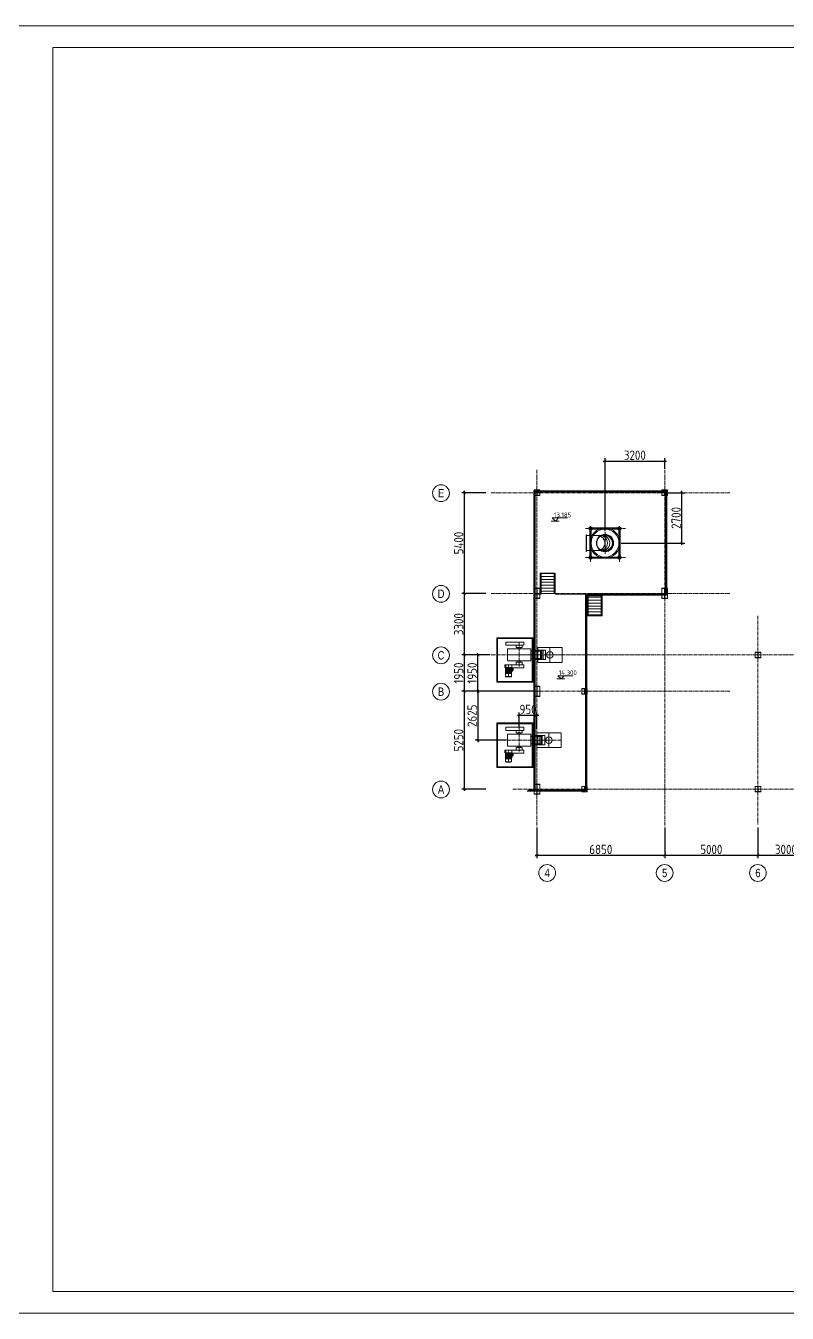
# Model space of a CAD drawing. Header units: millimetres. Extents: x 163705 to 1616509, y 81827 to 302547.
# Drawn here: x 1129038 to 1169871, y 114945 to 184010 of the extents above; entities that cross this region are included whole.
import ezdxf
from ezdxf.enums import TextEntityAlignment as Align

# ---------------------------------------------------------------- set-up
doc = ezdxf.new("R2010")
doc.units = ezdxf.units.MM
doc.header["$LTSCALE"] = 10
doc.linetypes.add('CENTER2', pattern=[28.575, 19.05, -3.175, 3.175, -3.175])
for name, color, linetype, lineweight in [('1-中心线', 1, 'CENTER2', 0), ('1-剖面线', 8, 'Continuous', 0), ('1-图框层', 7, 'Continuous', 0), ('1-护栏', 4, 'Continuous', 18), ('1-文本', 4, 'Continuous', 0), ('1-标注', 3, 'Continuous', 0), ('1-设备轮廓', 2, 'Continuous', 18), ('1-钢构', 6, 'Continuous', 0)]:
    doc.layers.add(name, color=color, linetype=linetype, lineweight=lineweight)
doc.styles.add('ARIAL', font='arial.ttf', dxfattribs={"width": 0.7})
doc.styles.add('HZ', font='gbenor.shx', dxfattribs={"bigfont": 'gbcbig.shx'})
doc.styles.get("Standard").update_dxf_attribs({"font": 'arial.ttf'})
doc.dimstyles.new('100$0', dxfattribs={"dimscale": 100, "dimtxt": 5, "dimasz": 1.5, "dimexe": 1.5, "dimexo": 0.5, "dimtad": 1, "dimdec": 0, "dimdsep": 46, "dimtxsty": 'HZ', "dimblk": 'ARCHTICK', "dimcen": 2.5, "dimdle": 1, "dimclrd": 256, "dimclre": 256, "dimadec": 0, "dimazin": 0, "dimtfac": 1, "dimtdec": 0, "dimtmove": 0, "dimatfit": 3, "dimfxl": 0, "dimarcsym": 0})

# ---------------------------------------------------------------- blocks, each defined once
blk = doc.blocks.new('G$C2B9B74B2')
for p, q in [((0, 153), (306, 153)), ((3, 288), (3, 303)), ((3, 303), (153, 303)), ((135, 288), (3, 288)), ((3, 288), (3, 18)), ((3, 3), (3, 18)), ((3, 18), (135, 18)), ((153, 3), (3, 3)), ((148, 31), (148, 275)), ((153, 0), (153, 306)), ((303, 303), (153, 303)), ((153, 3), (303, 3)), ((158, 31), (158, 275)), ((171, 288), (303, 288)), ((303, 18), (171, 18)), ((303, 288), (303, 303)), ((303, 288), (303, 18)), ((303, 3), (303, 18))]:
    blk.add_line(p, q)
for centre, start, end in [((135, 275), 0, 90), ((135, 31), 270, 0), ((171, 275), 90, 180), ((171, 31), 180, 270)]:
    blk.add_arc(centre, 13, start, end)
blk.add_text('HC_SUPERPART', height=0.001).set_placement((153, 3))
blk = doc.blocks.new('G$CEDFA10A2')
for p, q in [((0, 535), (0, 553)), ((0, 553), (150, 553)), ((131.5, 535), (0, 535)), ((0, 535), (0, 21)), ((0, 21), (131.5, 21)), ((0, 3), (0, 21)), ((150, 3), (0, 3)), ((144.5, 34), (144.5, 522)), ((300, 553), (150, 553)), ((150, 3), (300, 3)), ((155.5, 34), (155.5, 522)), ((168.5, 535), (300, 535)), ((300, 21), (168.5, 21)), ((300, 535), (300, 553)), ((300, 535), (300, 21)), ((300, 3), (300, 21))]:
    blk.add_line(p, q)
for centre, start, end in [((131.5, 522), 0, 90), ((131.5, 34), 270, 0), ((168.5, 522), 90, 180), ((168.5, 34), 180, 270)]:
    blk.add_arc(centre, 13, start, end)
at = {"layer": '1-中心线'}
for p, q in [((-3, 278), (303, 278)), ((150, 0), (150, 556))]:
    blk.add_line(p, q, dxfattribs=at)
blk.add_text('HC_SUPERPART', height=0.001).set_placement((150, 3))
blk = doc.blocks.new('_ArchTick')
at = {"const_width": 0.15}
blk.add_lwpolyline([(-0.5, -0.5), (0.5, 0.5)], dxfattribs=at)
blk = doc.blocks.new('*D247')
at = {"layer": '1-标注', "lineweight": -2, "transparency": 16777216}
for p, q in [((1156449, 141009), (1156449, 139363)), ((1163299, 141009), (1163299, 139363)), ((1156349, 139513), (1163399, 139513))]:
    blk.add_line(p, q, dxfattribs=at)
at = {"layer": 'Defpoints', "transparency": 16777216}
for p in [(1156449, 141059), (1163299, 141059), (1163299, 139513)]:
    blk.add_point(p, dxfattribs=at)
at = {"layer": '1-标注', "lineweight": -2, "transparency": 16777216, "xscale": 150, "yscale": 150, "zscale": 150, "rotation": 180}
blk.add_blockref('_ArchTick', (1156449, 139513), dxfattribs=at)
at = {"layer": '1-标注', "lineweight": -2, "transparency": 16777216, "xscale": 150, "yscale": 150, "zscale": 150}
blk.add_blockref('_ArchTick', (1163299, 139513), dxfattribs=at)
at = {"layer": '1-标注', "transparency": 16777216, "insert": (1159874, 139825), "char_height": 500, "attachment_point": 5, "style": 'HZ'}
blk.add_mtext('6850', dxfattribs=at)
blk = doc.blocks.new('*D248')
at = {"layer": '1-标注', "lineweight": -2, "transparency": 16777216}
for p, q in [((1163299, 141009), (1163299, 139363)), ((1168299, 141009), (1168299, 139363)), ((1163199, 139513), (1168399, 139513))]:
    blk.add_line(p, q, dxfattribs=at)
at = {"layer": 'Defpoints', "transparency": 16777216}
for p in [(1163299, 141059), (1168299, 141059), (1168299, 139513)]:
    blk.add_point(p, dxfattribs=at)
at = {"layer": '1-标注', "lineweight": -2, "transparency": 16777216, "xscale": 150, "yscale": 150, "zscale": 150, "rotation": 180}
blk.add_blockref('_ArchTick', (1163299, 139513), dxfattribs=at)
at = {"layer": '1-标注', "lineweight": -2, "transparency": 16777216, "xscale": 150, "yscale": 150, "zscale": 150}
blk.add_blockref('_ArchTick', (1168299, 139513), dxfattribs=at)
at = {"layer": '1-标注', "transparency": 16777216, "insert": (1165799, 139825), "char_height": 500, "attachment_point": 5, "style": 'HZ'}
blk.add_mtext('5000', dxfattribs=at)
blk = doc.blocks.new('*D249')
at = {"layer": '1-标注', "lineweight": -2, "transparency": 16777216}
for p, q in [((1168299, 141009), (1168299, 139363)), ((1171299, 141009), (1171299, 139363)), ((1168199, 139513), (1171399, 139513))]:
    blk.add_line(p, q, dxfattribs=at)
at = {"layer": 'Defpoints', "transparency": 16777216}
for p in [(1168299, 141059), (1171299, 141059), (1171299, 139513)]:
    blk.add_point(p, dxfattribs=at)
at = {"layer": '1-标注', "lineweight": -2, "transparency": 16777216, "xscale": 150, "yscale": 150, "zscale": 150, "rotation": 180}
blk.add_blockref('_ArchTick', (1168299, 139513), dxfattribs=at)
at = {"layer": '1-标注', "lineweight": -2, "transparency": 16777216, "xscale": 150, "yscale": 150, "zscale": 150}
blk.add_blockref('_ArchTick', (1171299, 139513), dxfattribs=at)
at = {"layer": '1-标注', "transparency": 16777216, "insert": (1169799, 139825), "char_height": 500, "attachment_point": 5, "style": 'HZ'}
blk.add_mtext('3000', dxfattribs=at)
blk = doc.blocks.new('*D258')
at = {"layer": '1-标注', "lineweight": -2, "transparency": 16777216}
for p, q in [((1153705, 148310), (1152415, 148310)), ((1152565, 142960), (1152565, 148410)), ((1153705, 143060), (1152415, 143060))]:
    blk.add_line(p, q, dxfattribs=at)
at = {"layer": 'Defpoints', "transparency": 16777216}
for p in [(1152565, 148310), (1153755, 148310), (1153755, 143060)]:
    blk.add_point(p, dxfattribs=at)
at = {"layer": '1-标注', "lineweight": -2, "transparency": 16777216, "xscale": 150, "yscale": 150, "zscale": 150}
for p, rotation in [((1152565, 148310), 90), ((1152565, 143060), 270)]:
    blk.add_blockref('_ArchTick', p, dxfattribs=dict(at, rotation=rotation))
at = {"layer": '1-标注', "transparency": 16777216, "insert": (1152253, 145685), "char_height": 500, "attachment_point": 5, "rotation": 90, "style": 'HZ'}
blk.add_mtext('5250', dxfattribs=at)
blk = doc.blocks.new('*D259')
at = {"layer": '1-标注', "lineweight": -2, "transparency": 16777216}
for p, q in [((1153705, 150260), (1152415, 150260)), ((1152565, 148210), (1152565, 150360)), ((1153705, 148310), (1152415, 148310))]:
    blk.add_line(p, q, dxfattribs=at)
at = {"layer": 'Defpoints', "transparency": 16777216}
for p in [(1152565, 150260), (1153755, 150260), (1153755, 148310)]:
    blk.add_point(p, dxfattribs=at)
at = {"layer": '1-标注', "lineweight": -2, "transparency": 16777216, "xscale": 150, "yscale": 150, "zscale": 150}
for p, rotation in [((1152565, 150260), 90), ((1152565, 148310), 270)]:
    blk.add_blockref('_ArchTick', p, dxfattribs=dict(at, rotation=rotation))
at = {"layer": '1-标注', "transparency": 16777216, "insert": (1152253, 149285), "char_height": 500, "attachment_point": 5, "rotation": 90, "style": 'HZ'}
blk.add_mtext('1950', dxfattribs=at)
blk = doc.blocks.new('*D260')
at = {"layer": '1-标注', "lineweight": -2, "transparency": 16777216}
for p, q in [((1153705, 158960), (1152415, 158960)), ((1152565, 153460), (1152565, 159060)), ((1153705, 153560), (1152415, 153560))]:
    blk.add_line(p, q, dxfattribs=at)
at = {"layer": 'Defpoints', "transparency": 16777216}
for p in [(1152565, 158960), (1153755, 158960), (1153755, 153560)]:
    blk.add_point(p, dxfattribs=at)
at = {"layer": '1-标注', "lineweight": -2, "transparency": 16777216, "xscale": 150, "yscale": 150, "zscale": 150}
for p, rotation in [((1152565, 158960), 90), ((1152565, 153560), 270)]:
    blk.add_blockref('_ArchTick', p, dxfattribs=dict(at, rotation=rotation))
at = {"layer": '1-标注', "transparency": 16777216, "insert": (1152253, 156260), "char_height": 500, "attachment_point": 5, "rotation": 90, "style": 'HZ'}
blk.add_mtext('5400', dxfattribs=at)
blk = doc.blocks.new('*D261')
at = {"layer": '1-标注', "lineweight": -2, "transparency": 16777216}
for p, q in [((1153705, 153560), (1152415, 153560)), ((1152565, 150160), (1152565, 153660)), ((1153705, 150260), (1152415, 150260))]:
    blk.add_line(p, q, dxfattribs=at)
at = {"layer": 'Defpoints', "transparency": 16777216}
for p in [(1152565, 153560), (1153755, 153560), (1153755, 150260)]:
    blk.add_point(p, dxfattribs=at)
at = {"layer": '1-标注', "lineweight": -2, "transparency": 16777216, "xscale": 150, "yscale": 150, "zscale": 150}
for p, rotation in [((1152565, 153560), 90), ((1152565, 150260), 270)]:
    blk.add_blockref('_ArchTick', p, dxfattribs=dict(at, rotation=rotation))
at = {"layer": '1-标注', "transparency": 16777216, "insert": (1152253, 151910), "char_height": 500, "attachment_point": 5, "rotation": 90, "style": 'HZ'}
blk.add_mtext('3300', dxfattribs=at)
blk = doc.blocks.new('G$C5D0246EB')
for p, q in [((0, 800, -13), (0, 0, -13)), ((0, 800), (1302, 800)), ((638, 800, -13), (638, 0, -13)), ((1302, 800, -13), (1302, 0, -13)), ((0, 0), (1302, 0)), ((152, 650, -13), (422, 650, -13)), ((152, 650, -13), (152, 150, -13)), ((152, 150, -13), (422, 150, -13)), ((422, 650, -13), (422, 150, -13))]:
    blk.add_line(p, q)
at = {"layer": '1-中心线'}
for p, q in [((0, 400, -13), (1305, 400, -13)), ((287, 653, -13), (287, 147, -13)), ((643, 577, -13), (643, 223, -13))]:
    blk.add_line(p, q, dxfattribs=at)
at = {"layer": '1-剖面线'}
blk.add_circle((643, 400, -13), 174, dxfattribs=at)
blk = doc.blocks.new('G$CDFC6363D')
for p, q in [((180, 450, 1277), (180, 1438, 1277)), ((980, 1438, 1277), (980, 450, 1277))]:
    blk.add_line(p, q)
for centre in [(155, 450, 1277), (169, 560, 1277), (169, 340, 1277), (212, 237, 1277), (279, 149, 1277), (367, 82, 1277), (470, 39, 1277), (580, 25, 1277), (690, 39, 1277), (792, 82, 1277), (880, 149, 1277), (948, 237, 1277), (990, 560, 1277), (990, 340, 1277), (1005, 450, 1277)]:
    blk.add_circle(centre, 7)
for centre in [(580, 853, 1277), (580, 715, 1277), (580, 594, 1277), (580, 450, 1277)]:
    blk.add_arc(centre, 400, 178.7687, 0)
at = {"layer": '1-中心线', "ltscale": 10}
for p, q in [((155, 1430, 1277), (155, 1475, 1277)), ((1005, 1472, 1277), (1005, 1428, 1277)), ((0, 450, 1277), (1160, 450, 1277))]:
    blk.add_line(p, q, dxfattribs=at)
at = {"layer": '1-中心线'}
blk.add_arc((580, 450, 1277), 425, 160.21326, 19.71304, dxfattribs=at)
at = {"layer": '1-剖面线'}
for p, q in [((130, 1462, 1277), (1030, 1462, 1277)), ((130, 1438, 1277), (130, 1462, 1277)), ((130, 1450, 1277), (1030, 1450, 1277)), ((130, 1438, 1277), (1030, 1438, 1277)), ((1030, 1462, 1277), (1030, 1438, 1277))]:
    blk.add_line(p, q, dxfattribs=at)
blk.add_arc((580, 450, 1277), 450, 152.7083, 27.24036, dxfattribs=at)
blk = doc.blocks.new('G$C366320FA')
at = {"layer": '1-中心线'}
blk.add_line((301, 853), (1406, 853), dxfattribs=at)
at = {"layer": '1-设备轮廓'}
for p, q in [((1662, 1602), (45, 1602)), ((105, 1662), (105, 45)), ((1602, 45), (1602, 1662)), ((45, 105), (1662, 105))]:
    blk.add_line(p, q, dxfattribs=at)
for points in [[(45, 1557), (0, 1557), (0, 1707), (150, 1707), (150, 1662)], [(150, 1602), (150, 1557), (105, 1557)], [(1662, 1557), (1707, 1557), (1707, 1707), (1557, 1707), (1557, 1662)], [(1557, 1602), (1557, 1557), (1602, 1557)], [(45, 150), (0, 150), (0, 0), (150, 0), (150, 45)], [(150, 105), (150, 150), (105, 150)], [(1557, 105), (1557, 150), (1602, 150)], [(1662, 150), (1707, 150), (1707, 0), (1557, 0), (1557, 45)]]:
    blk.add_lwpolyline(points, dxfattribs=at)
blk.add_lwpolyline([(1662, 45), (1662, 1662), (45, 1662), (45, 45)], close=True, dxfattribs=at)
for radius in [808, 748, 464, 446]:
    blk.add_circle((853, 853), radius, dxfattribs=at)
blk.add_blockref('G$CDFC6363D', (273, 403, -1277), dxfattribs=at)
blk = doc.blocks.new('*D441')
at = {"layer": '1-标注', "lineweight": -2, "transparency": 16777216}
for p, q in [((1159999, 160661), (1163399, 160661)), ((1160099, 156894), (1160099, 160811)), ((1163299, 160237), (1163299, 160811))]:
    blk.add_line(p, q, dxfattribs=at)
at = {"layer": 'Defpoints', "transparency": 16777216}
for p in [(1163299, 160661), (1163299, 160187), (1160099, 156844)]:
    blk.add_point(p, dxfattribs=at)
at = {"layer": '1-标注', "lineweight": -2, "transparency": 16777216, "xscale": 150, "yscale": 150, "zscale": 150, "rotation": 180}
blk.add_blockref('_ArchTick', (1160099, 160661), dxfattribs=at)
at = {"layer": '1-标注', "lineweight": -2, "transparency": 16777216, "xscale": 150, "yscale": 150, "zscale": 150}
blk.add_blockref('_ArchTick', (1163299, 160661), dxfattribs=at)
at = {"layer": '1-标注', "transparency": 16777216, "insert": (1161699, 160973), "char_height": 500, "attachment_point": 5, "style": 'HZ'}
blk.add_mtext('3200', dxfattribs=at)
blk = doc.blocks.new('*D442')
at = {"layer": '1-标注', "lineweight": -2, "transparency": 16777216}
for p, q in [((1153949, 150260), (1153137, 150260)), ((1153287, 148210), (1153287, 150360)), ((1156246, 148310), (1153137, 148310))]:
    blk.add_line(p, q, dxfattribs=at)
at = {"layer": 'Defpoints', "transparency": 16777216}
for p in [(1153287, 150260), (1153999, 150260), (1156296, 148310)]:
    blk.add_point(p, dxfattribs=at)
at = {"layer": '1-标注', "lineweight": -2, "transparency": 16777216, "xscale": 150, "yscale": 150, "zscale": 150}
for p, rotation in [((1153287, 150260), 90), ((1153287, 148310), 270)]:
    blk.add_blockref('_ArchTick', p, dxfattribs=dict(at, rotation=rotation))
at = {"layer": '1-标注', "transparency": 16777216, "insert": (1152974, 149285), "char_height": 500, "attachment_point": 5, "rotation": 90, "style": 'HZ'}
blk.add_mtext('1950', dxfattribs=at)
blk = doc.blocks.new('*D443')
at = {"layer": '1-标注', "lineweight": -2, "transparency": 16777216}
for p, q in [((1156246, 148310), (1153137, 148310)), ((1153287, 148410), (1153287, 145584)), ((1154814, 145684), (1153137, 145684))]:
    blk.add_line(p, q, dxfattribs=at)
at = {"layer": 'Defpoints', "transparency": 16777216}
for p in [(1156296, 148310), (1153287, 145684), (1154864, 145684)]:
    blk.add_point(p, dxfattribs=at)
at = {"layer": '1-标注', "lineweight": -2, "transparency": 16777216, "xscale": 150, "yscale": 150, "zscale": 150}
for p, rotation in [((1153287, 148310), 90), ((1153287, 145684), 270)]:
    blk.add_blockref('_ArchTick', p, dxfattribs=dict(at, rotation=rotation))
at = {"layer": '1-标注', "transparency": 16777216, "insert": (1152974, 146997), "char_height": 500, "attachment_point": 5, "rotation": 90, "style": 'HZ'}
blk.add_mtext('2625', dxfattribs=at)
blk = doc.blocks.new('*D444')
at = {"layer": '1-标注', "lineweight": -2, "transparency": 16777216}
for p, q in [((1155499, 146427), (1155499, 147172)), ((1156449, 146274), (1156449, 147172)), ((1155399, 147022), (1156549, 147022))]:
    blk.add_line(p, q, dxfattribs=at)
at = {"layer": 'Defpoints', "transparency": 16777216}
for p in [(1156449, 147022), (1155499, 146377), (1156449, 146224)]:
    blk.add_point(p, dxfattribs=at)
at = {"layer": '1-标注', "lineweight": -2, "transparency": 16777216, "xscale": 150, "yscale": 150, "zscale": 150, "rotation": 180}
blk.add_blockref('_ArchTick', (1155499, 147022), dxfattribs=at)
at = {"layer": '1-标注', "lineweight": -2, "transparency": 16777216, "xscale": 150, "yscale": 150, "zscale": 150}
blk.add_blockref('_ArchTick', (1156449, 147022), dxfattribs=at)
at = {"layer": '1-标注', "transparency": 16777216, "insert": (1155974, 147335), "char_height": 500, "attachment_point": 5, "style": 'HZ'}
blk.add_mtext('950', dxfattribs=at)
blk = doc.blocks.new('*U584')
at = {"layer": '1-护栏'}
h = blk.add_hatch(dxfattribs=at)
h.set_pattern_fill('ANSI31', color=256, scale=50, angle=315)
h.set_pattern_definition([(0, (-900, -1753.35), (4e-14, 158.75), [])])
h.paths.add_polyline_path([(800, 0), (0, 0), (0, 1085), (800, 1085)])
for p, q in [((50, 1085), (50, 0)), ((750, 1085), (750, 0))]:
    blk.add_line(p, q, dxfattribs=at)
at = {"layer": '1-钢构'}
blk.add_lwpolyline([(800, 0), (0, 0), (0, 1085), (800, 1085)], close=True, dxfattribs=at)
blk = doc.blocks.new('SW_CENTERMARKSYMBOL_0_1')
at = {"lineweight": 0}
for p, q in [((-1, 0), (-2, 0)), ((0, 0), (-1, 0)), ((0, 1), (0, 2)), ((0, 0), (0, 1)), ((0, 0), (0, -1)), ((0, 0), (1, 0)), ((1, 0), (2, 0)), ((0, -1), (0, -2))]:
    blk.add_line(p, q, dxfattribs=at)
blk = doc.blocks.new('A$C80117843')
for p, q in [((36, 471), (36, 640)), ((36, 640), (362, 640)), ((36, 471), (362, 471)), ((36, 463), (47, 471)), ((36, 213), (36, 463)), ((36, 213), (52, 202)), ((37, 642), (81, 658)), ((360, 642), (37, 642)), ((37, 463), (48, 471)), ((37, 213), (37, 463)), ((37, 213), (54, 201)), ((40, 463), (51, 471)), ((40, 213), (40, 463)), ((40, 213), (57, 201)), ((42, 236), (42, 438)), ((42, 438), (57, 438)), ((42, 236), (57, 236)), ((45, 463), (56, 471)), ((45, 438), (45, 463)), ((45, 213), (45, 236)), ((45, 213), (62, 201)), ((52, 463), (63, 471)), ((52, 438), (52, 463)), ((52, 213), (52, 236)), ((52, 213), (69, 201)), ((52, 198), (52, 202)), ((52, 202), (52, 202)), ((52, 192), (52, 198)), ((52, 198), (76, 198)), ((52, 192), (76, 192)), ((54, 204), (54, 201)), ((57, 236), (57, 438)), ((57, 431), (83, 431)), ((113, 343), (57, 343)), ((113, 331), (57, 331)), ((57, 243), (83, 243)), ((57, 205), (57, 201)), ((59, 163), (59, 192)), ((339, 163), (59, 163)), ((62, 471), (62, 470)), ((62, 206), (62, 201)), ((332, 156), (66, 156)), ((69, 471), (69, 431)), ((69, 243), (69, 201)), ((76, 467), (76, 471)), ((92, 467), (76, 467)), ((92, 222), (76, 222)), ((76, 222), (76, 192)), ((92, 192), (76, 192)), ((76, 170), (76, 192)), ((92, 192), (76, 192)), ((92, 170), (76, 170)), ((79, 505), (79, 506)), ((80, 505), (79, 506)), ((79, 505), (79, 505)), ((80, 505), (79, 505)), ((82, 505), (80, 506)), ((82, 505), (80, 505)), ((80, 505), (82, 505)), ((80, 505), (80, 505)), ((82, 505), (80, 505)), ((81, 658), (317, 658)), ((82, 508), (81, 508)), ((83, 505), (81, 506)), ((83, 505), (81, 505)), ((82, 502), (81, 502)), ((316, 658), (82, 658)), ((82, 509), (83, 509)), ((82, 505), (82, 506)), ((83, 501), (82, 501)), ((83, 510), (84, 510)), ((83, 505), (83, 505)), ((83, 505), (83, 505)), ((84, 500), (83, 500)), ((83, 431), (83, 343)), ((83, 331), (83, 243)), ((86, 164), (86, 170)), ((86, 164), (86, 164)), ((86, 164), (88, 164)), ((86, 164), (86, 164)), ((86, 164), (88, 164)), ((88, 164), (93, 164)), ((90, 164), (90, 170)), ((90, 164), (93, 164)), ((92, 467), (92, 471)), ((114, 467), (92, 467)), ((114, 222), (92, 222)), ((92, 222), (92, 192)), ((119, 192), (92, 192)), ((92, 170), (92, 192)), ((119, 192), (92, 192)), ((132, 170), (92, 170)), ((93, 164), (97, 164)), ((96, 164), (96, 170)), ((96, 164), (97, 164)), ((98, 164), (97, 164)), ((97, 164), (97, 164)), ((98, 164), (98, 170)), ((113, 331), (113, 343)), ((114, 471), (114, 463)), ((119, 463), (114, 463)), ((114, 463), (114, 213)), ((119, 213), (114, 213)), ((114, 213), (114, 202)), ((119, 202), (114, 202)), ((119, 467), (119, 471)), ((119, 471), (119, 463)), ((119, 467), (119, 467)), ((119, 463), (119, 213)), ((119, 222), (119, 198)), ((119, 222), (119, 222)), ((119, 213), (119, 202)), ((119, 198), (278, 198)), ((119, 198), (119, 192)), ((119, 192), (278, 192)), ((129, 471), (129, 463)), ((134, 463), (129, 463)), ((129, 463), (129, 213)), ((134, 213), (129, 213)), ((129, 213), (129, 202)), ((134, 202), (129, 202)), ((132, 170), (132, 192)), ((134, 471), (134, 463)), ((134, 463), (134, 213)), ((134, 213), (134, 202)), ((135, 154), (135, 156)), ((263, 154), (135, 154)), ((136, 152), (261, 152)), ((145, 471), (145, 463)), ((150, 463), (145, 463)), ((145, 463), (145, 213)), ((150, 213), (145, 213)), ((145, 213), (145, 202)), ((150, 202), (145, 202)), ((150, 471), (150, 463)), ((150, 463), (150, 213)), ((150, 213), (150, 202)), ((162, 471), (162, 463)), ((166, 463), (162, 463)), ((162, 463), (162, 213)), ((166, 213), (162, 213)), ((162, 213), (162, 202)), ((166, 202), (162, 202)), ((166, 471), (166, 463)), ((166, 463), (166, 213)), ((166, 213), (166, 202)), ((176, 149), (176, 152)), ((176, 149), (221, 149)), ((176, 146), (221, 146)), ((177, 146), (177, 149)), ((179, 471), (179, 463)), ((184, 463), (179, 463)), ((179, 463), (179, 213)), ((184, 213), (179, 213)), ((179, 213), (179, 202)), ((184, 202), (179, 202)), ((184, 471), (184, 463)), ((184, 463), (184, 213)), ((184, 213), (184, 202)), ((196, 471), (196, 463)), ((201, 463), (196, 463)), ((196, 463), (196, 213)), ((201, 213), (196, 213)), ((196, 213), (196, 202)), ((201, 202), (196, 202)), ((201, 471), (201, 463)), ((201, 463), (201, 213)), ((201, 213), (201, 202)), ((214, 471), (214, 463)), ((219, 463), (214, 463)), ((214, 463), (214, 213)), ((219, 213), (214, 213)), ((214, 213), (214, 202)), ((219, 202), (214, 202)), ((219, 471), (219, 463)), ((219, 463), (219, 213)), ((219, 213), (219, 202)), ((220, 149), (220, 146)), ((221, 152), (221, 149)), ((231, 471), (231, 463)), ((236, 463), (231, 463)), ((231, 463), (231, 213)), ((236, 213), (231, 213)), ((231, 213), (231, 202)), ((236, 202), (231, 202)), ((236, 471), (236, 463)), ((236, 463), (236, 213)), ((236, 213), (236, 202)), ((248, 471), (248, 463)), ((253, 463), (248, 463)), ((248, 463), (248, 213)), ((253, 213), (248, 213)), ((248, 213), (248, 202)), ((253, 202), (248, 202)), ((253, 471), (253, 463)), ((253, 463), (253, 213)), ((253, 213), (253, 202)), ((263, 156), (263, 154)), ((264, 471), (264, 463)), ((269, 463), (264, 463)), ((264, 463), (264, 213)), ((269, 213), (264, 213)), ((264, 213), (264, 202)), ((269, 202), (264, 202)), ((266, 170), (266, 192)), ((266, 170), (306, 170)), ((269, 471), (269, 463)), ((269, 463), (269, 213)), ((269, 213), (269, 202)), ((278, 467), (278, 471)), ((278, 467), (279, 467)), ((278, 198), (278, 222)), ((278, 222), (279, 222)), ((278, 192), (278, 198)), ((278, 192), (306, 192)), ((278, 192), (306, 192)), ((279, 471), (279, 463)), ((283, 463), (279, 463)), ((279, 463), (279, 213)), ((283, 213), (279, 213)), ((279, 213), (279, 202)), ((283, 202), (279, 202)), ((283, 471), (283, 463)), ((283, 467), (306, 467)), ((283, 463), (283, 213)), ((283, 222), (306, 222)), ((283, 213), (283, 202)), ((290, 370), (290, 304)), ((290, 370), (292, 370)), ((290, 304), (292, 304)), ((292, 370), (292, 304)), ((317, 370), (292, 370)), ((317, 304), (292, 304)), ((299, 164), (299, 170)), ((299, 164), (300, 164)), ((300, 164), (300, 164)), ((300, 164), (304, 164)), ((300, 164), (300, 164)), ((301, 164), (301, 170)), ((301, 164), (304, 164)), ((304, 164), (310, 164)), ((306, 467), (306, 471)), ((322, 467), (306, 467)), ((306, 222), (306, 192)), ((322, 222), (306, 222)), ((306, 170), (306, 192)), ((322, 192), (306, 192)), ((322, 192), (306, 192)), ((322, 170), (306, 170)), ((307, 164), (307, 170)), ((307, 164), (310, 164)), ((310, 164), (311, 164)), ((312, 164), (311, 164)), ((312, 164), (312, 170)), ((312, 164), (312, 164)), ((314, 510), (314, 510)), ((314, 509), (316, 509)), ((315, 505), (314, 505)), ((314, 505), (315, 505)), ((316, 501), (314, 501)), ((314, 500), (314, 500)), ((315, 505), (316, 506)), ((315, 505), (316, 505)), ((316, 508), (317, 508)), ((316, 505), (317, 506)), ((316, 505), (316, 505)), ((317, 505), (316, 505)), ((316, 505), (317, 505)), ((316, 505), (317, 505)), ((316, 502), (317, 502)), ((317, 658), (360, 642)), ((317, 505), (318, 506)), ((317, 505), (317, 505)), ((317, 505), (318, 505)), ((317, 370), (317, 304)), ((320, 222), (320, 467)), ((322, 467), (322, 471)), ((322, 222), (322, 192)), ((336, 213), (322, 203)), ((322, 198), (334, 198)), ((322, 192), (345, 192)), ((322, 170), (322, 192)), ((336, 463), (325, 471)), ((329, 469), (329, 471)), ((345, 213), (329, 201)), ((329, 201), (329, 208)), ((345, 463), (334, 471)), ((334, 205), (334, 198)), ((379, 198), (334, 198)), ((336, 470), (336, 471)), ((336, 213), (336, 463)), ((339, 192), (339, 163)), ((352, 463), (341, 471)), ((345, 213), (345, 463)), ((379, 302), (345, 302)), ((345, 198), (345, 192)), ((357, 463), (347, 471)), ((361, 463), (350, 471)), ((352, 302), (352, 463)), ((357, 302), (357, 463)), ((361, 302), (361, 463)), ((362, 640), (362, 471)), ((362, 471), (362, 471)), ((362, 471), (362, 471)), ((362, 370), (362, 471)), ((371, 372), (362, 372)), ((362, 370), (371, 370)), ((362, 358), (362, 370)), ((371, 358), (362, 358)), ((362, 302), (362, 358)), ((362, 356), (371, 356)), ((371, 370), (371, 372)), ((371, 370), (371, 358)), ((371, 370), (373, 370)), ((371, 356), (371, 358)), ((373, 358), (371, 358)), ((373, 358), (373, 370)), ((379, 302), (388, 310)), ((379, 302), (379, 198)), ((388, 189), (379, 198)), ((388, 189), (388, 310)), ((445, 310), (388, 310)), ((445, 189), (388, 189)), ((412, 244), (412, 255)), ((415, 255), (412, 255)), ((415, 244), (412, 244)), ((445, 268), (413, 268)), ((445, 232), (413, 232)), ((415, 244), (415, 255)), ((445, 268), (445, 310)), ((445, 189), (445, 310)), ((450, 310), (445, 310)), ((445, 310), (445, 310)), ((445, 232), (445, 268)), ((445, 189), (445, 232)), ((450, 189), (445, 189)), ((445, 189), (445, 189)), ((450, 310), (450, 189)), ((451, 190), (451, 309))]:
    blk.add_line(p, q)
blk.add_lwpolyline([(389, 146), (3, 146), (3, 3), (389, 3)], close=True)
for points in [[(79, 505), (79, 506), (80, 508), (80, 508), (81, 509), (82, 509), (83, 508), (84, 508), (84, 506), (84, 505), (84, 504), (84, 503), (83, 502), (82, 501), (81, 501), (80, 502), (80, 503), (79, 504), (79, 505)], [(81, 509), (81, 509), (82, 510), (83, 510), (84, 510), (85, 509), (86, 508), (86, 507), (87, 505)], [(87, 505), (86, 504), (86, 502), (85, 501), (84, 501), (83, 500), (82, 500), (81, 501), (81, 502)], [(82, 501), (82, 501), (83, 502), (84, 502), (84, 503), (85, 504), (85, 506), (84, 507), (84, 508), (83, 509), (82, 509), (82, 509)], [(86, 505), (86, 504), (85, 503), (85, 502), (84, 501), (83, 501)], [(317, 502), (317, 501), (316, 501), (315, 500), (314, 500), (313, 501), (312, 502), (311, 503), (311, 504), (311, 506), (311, 507), (312, 508), (313, 509), (314, 510), (315, 510), (316, 510), (317, 509), (317, 509)], [(314, 501), (314, 501), (313, 502), (313, 502), (312, 503), (312, 504), (312, 506), (312, 507), (313, 508), (313, 509), (314, 509), (314, 509)], [(313, 505), (313, 506), (314, 508), (315, 508), (315, 509), (316, 509), (317, 508), (318, 508), (318, 506), (319, 505), (318, 504), (318, 503), (317, 502), (316, 501), (315, 501), (315, 502), (314, 503), (313, 504), (313, 505)], [(313, 506), (313, 505), (313, 505)]]:
    blk.add_lwpolyline(points)
for centre, radius in [((388, 364), 11.6), ((413, 250), 11.7), ((413, 250), 10.3)]:
    blk.add_circle(centre, radius)
for centre, radius, start, end in [((38, 640), 2.47, 110, 180), ((66, 163), 7.17, 180, 270), ((80, 491), 14.3, 89.9449, 95.14228), ((88, 505), 8.7, 176.76191, 183.23809), ((80, 519), 14.3, 264.85772, 270.0551), ((89, 505), 8.87, 160.2964, 176.73733), ((89, 505), 8.87, 183.26267, 199.7036), ((82, 656), 2.47, 90, 110), ((81, 470), 38.2, 89.47951, 90.52049), ((92, 505), 10.4, 163.34108, 177.31177), ((80, 432), 73.5, 87.65238, 89.38532), ((80, 578), 73.5, 270.61468, 272.34762), ((92, 505), 10.4, 182.68823, 196.65892), ((81, 540), 38.2, 269.47951, 270.52049), ((82, 506), 3.51, 352.17919, 78.34971), ((94, 505), 10.4, 177.28125, 182.71875), ((136, 154), 1.65, 180, 270), ((261, 154), 1.65, 270, 0), ((316, 506), 3.36, 100.80218, 179.44208), ((316, 504), 3.33, 175.25586, 260.25209), ((317, 432), 73.5, 90.61468, 92.34762), ((304, 505), 10.4, 357.28125, 2.71875), ((317, 578), 73.5, 267.65238, 269.38532), ((316, 656), 2.47, 70, 90), ((306, 505), 10.4, 2.68823, 16.65892), ((316, 470), 38.2, 89.47951, 90.52049), ((306, 505), 10.4, 343.34108, 357.31177), ((316, 540), 38.2, 269.47951, 270.52049), ((308, 505), 8.87, 3.26267, 19.7036), ((317, 491), 14.3, 84.85772, 90.0551), ((317, 519), 14.3, 269.9449, 275.14228), ((308, 505), 8.87, 340.2964, 356.73733), ((310, 505), 8.7, 356.76191, 3.23809), ((332, 163), 7.17, 270, 0), ((359, 640), 2.47, 0, 70), ((371, 370), 1.97, 0, 90), ((371, 358), 1.97, 270, 0), ((388, 364), 17.6, 90, 152.9674), ((388, 364), 17.6, 207.03298, 90), ((413, 250), 18, 90, 270), ((450, 309), 1.21, 0, 90), ((450, 190), 1.21, 270, 0)]:
    blk.add_arc(centre, radius, start, end)
for points, knots in [([(84, 510), (84, 510), (84, 510), (85, 510), (86, 509), (87, 507), (87, 506), (87, 504), (87, 502), (86, 501), (85, 500), (84, 500), (84, 500)], [0, 0, 0, 0, 0.487484, 1.909515, 3.331786, 4.754615, 6.17745, 7.59972, 9.02175, 10.444229, 11.867147, 13.247734, 13.247734, 13.247734, 13.247734]), ([(88, 164), (88, 164), (89, 164), (89, 164), (90, 164)], [0, 0, 0, 0, 0.165097, 2.352409, 2.352409, 2.352409, 2.352409]), ([(93, 164), (93, 164), (94, 164), (95, 164), (96, 164)], [0, 0, 0, 0, 0.222808, 3.173699, 3.173699, 3.173699, 3.173699]), ([(97, 164), (97, 164), (98, 164), (98, 164), (98, 164)], [0, 0, 0, 0, 0.0697793, 0.9939364, 0.9939364, 0.9939364, 0.9939364]), ([(300, 164), (300, 164), (301, 164), (301, 164), (301, 164)], [0, 0, 0, 0, 0.0697755, 0.9939254, 0.9939254, 0.9939254, 0.9939254]), ([(304, 164), (304, 164), (305, 164), (306, 164), (307, 164)], [0, 0, 0, 0, 0.222808, 3.173707, 3.173707, 3.173707, 3.173707]), ([(310, 505), (311, 506), (311, 507), (311, 508), (312, 509), (313, 510), (314, 510), (314, 510)], [0, 0, 0, 0, 1.421156, 2.842314, 4.263872, 5.685685, 6.619966, 6.619966, 6.619966, 6.619966]), ([(314, 500), (314, 500), (314, 500), (313, 500), (312, 501), (311, 503), (311, 504), (310, 505), (310, 505)], [0, 0, 0, 0, 0.042146, 1.466195, 2.890245, 4.314858, 5.739703, 6.635393, 6.635393, 6.635393, 6.635393]), ([(310, 164), (310, 164), (310, 164), (311, 164), (312, 164)], [0, 0, 0, 0, 0.165097, 2.352409, 2.352409, 2.352409, 2.352409])]:
    blk.add_open_spline(points, degree=3, knots=knots)
at = {"layer": '1-中心线'}
blk.add_line((199, 658), (196, 0), dxfattribs=at)
at = {"xscale": -5.925925925925921, "yscale": 5.925925925925924, "zscale": 5.925925925925925, "rotation": 270}
blk.add_blockref('SW_CENTERMARKSYMBOL_0_1', (413, 250), dxfattribs=at)
blk = doc.blocks.new('A$C29ae6e46')
for p, q in [((485, 2162), (1458, 2162)), ((485, 1999), (485, 2162)), ((1458, 1999), (1458, 2162)), ((485, 1999), (1458, 1999)), ((588, 1794), (1828, 1794)), ((588, 1144), (588, 1794)), ((1048, 1863), (1048, 1999)), ((1048, 1863), (1368, 1863)), ((1138, 1794), (1138, 1863)), ((1278, 1794), (1278, 1863)), ((1368, 1863), (1368, 1999)), ((1828, 1144), (1828, 1794)), ((2378, 1669), (1828, 1669)), ((2428, 1719), (1978, 1719)), ((1978, 1719), (1978, 1669)), ((2378, 1669), (2028, 1669)), ((2378, 1269), (2378, 1669)), ((2428, 1219), (2428, 1719)), ((485, 940), (1458, 940)), ((485, 940), (485, 777)), ((485, 777), (1458, 777)), ((588, 1144), (1828, 1144)), ((1048, 1076), (1368, 1076)), ((1048, 1076), (1048, 940)), ((1138, 1144), (1138, 1076)), ((1278, 1144), (1278, 1076)), ((1368, 1076), (1368, 940)), ((1458, 940), (1458, 777)), ((2378, 1269), (1828, 1269)), ((1978, 1269), (1978, 1219)), ((1978, 1219), (2428, 1219)), ((2028, 1269), (2378, 1269))]:
    blk.add_line(p, q)
blk.add_lwpolyline([(0, 0), (0, 2393), (1960, 2393), (1960, 0)], close=True)
for centre in [(2003, 1694), (2203, 1694), (2403, 1694), (2403, 1469), (2003, 1244), (2203, 1244), (2403, 1244)]:
    blk.add_circle(centre, 9)
at = {"layer": '1-中心线'}
for p, q in [((1208, 856), (1208, 2162)), ((588, 1469), (1960, 1469)), ((1978, 1469), (2428, 1469)), ((2203, 1719), (2203, 1219))]:
    blk.add_line(p, q, dxfattribs=at)
blk.add_lwpolyline([(2003, 1244), (2403, 1244), (2403, 1694), (2003, 1694)], close=True, dxfattribs=at)
at = {"layer": '1-剖面线'}
for p, q in [((1978, 1269), (1978, 1669)), ((2028, 1669), (2028, 1269))]:
    blk.add_line(p, q, dxfattribs=at)
blk.add_circle((2003, 1469), 9, dxfattribs=at)
at = {"layer": '1-护栏'}
blk.add_lwpolyline([(50, 50), (50, 2343), (1910, 2343), (1910, 50)], close=True, dxfattribs=at)
at = {"xscale": -1, "rotation": 180}
blk.add_blockref('A$C80117843', (429, 943), dxfattribs=at)
blk = doc.blocks.new('*D893')
at = {"layer": '1-标注', "lineweight": -2, "transparency": 16777216}
for p, q in [((1163502, 158960), (1164374, 158960)), ((1164224, 156160), (1164224, 159060)), ((1160957, 156260), (1164374, 156260))]:
    blk.add_line(p, q, dxfattribs=at)
at = {"layer": 'Defpoints', "transparency": 16777216}
for p in [(1163452, 158960), (1164224, 158960), (1160907, 156260)]:
    blk.add_point(p, dxfattribs=at)
at = {"layer": '1-标注', "lineweight": -2, "transparency": 16777216, "xscale": 150, "yscale": 150, "zscale": 150}
for p, rotation in [((1164224, 158960), 90), ((1164224, 156260), 270)]:
    blk.add_blockref('_ArchTick', p, dxfattribs=dict(at, rotation=rotation))
at = {"layer": '1-标注', "transparency": 16777216, "insert": (1163912, 157610), "char_height": 500, "attachment_point": 5, "rotation": 90, "style": 'HZ'}
blk.add_mtext('2700', dxfattribs=at)

msp = doc.modelspace()

# ---------------------------------------------------------------- linework, layer by layer
msp.add_lwpolyline([(1156298.851, 142959.632), (1156298.851, 153659.632), (1156298.851, 153659.632), (1156298.851, 159059.632), (1163398.851, 159059.632), (1163398.851, 153459.632), (1159098.851, 153459.632), (1159098.851, 142959.632), (1155932.851, 142959.632)])
at = {"layer": '1-中心线'}
for p, q in [((1156448.851, 160186.876), (1156448.851, 141059.499)), ((1163298.851, 160186.876), (1163298.851, 141059.499)), ((1166799.2, 158959.632), (1153998.851, 158959.632)), ((1159050.496, 157038.192), (1161197.587, 157038.192)), ((1159320.589, 157159.93), (1159320.589, 155226.754)), ((1160877.113, 157159.93), (1160877.113, 155226.754)), ((1159050.496, 155481.668), (1161197.587, 155481.668)), ((1166799.2, 153559.632), (1153998.851, 153559.632)), ((1168298.851, 152359.738), (1168298.851, 141159.499)), ((1153998.851, 150259.632), (1218799.125, 150259.632)), ((1166799.2, 148309.632), (1153998.851, 148309.632)), ((1155161.314, 143059.632), (1218809.125, 143059.632))]:
    msp.add_line(p, q, dxfattribs=at)
at = {"layer": '1-图框层'}
msp.add_lwpolyline([(1225369.558, 184010.246), (1127584.688, 184010.246), (1127584.688, 114944.595), (1225369.558, 114944.595)], close=True, dxfattribs=at)
msp.add_lwpolyline([(1130491.492, 182847.525), (1130491.492, 116107.316), (1224206.837, 116107.316), (1224206.837, 182847.525), (1130491.492, 182847.525)], dxfattribs=at)
at = {"layer": '1-护栏'}
for p, q in [((1156298.851, 159009.632), (1163348.851, 159009.632)), ((1156348.851, 153609.632), (1156348.851, 159009.632)), ((1163348.851, 159009.632), (1163348.851, 153509.632)), ((1156669.97, 153509.632), (1156298.851, 153509.632)), ((1156348.851, 143009.632), (1156348.851, 153609.632)), ((1163348.851, 153509.632), (1157419.97, 153509.632)), ((1159048.851, 153509.632), (1159048.851, 143009.632)), ((1159048.851, 143009.632), (1155982.851, 143009.632))]:
    msp.add_line(p, q, dxfattribs=at)
for centre in [(1151305.447, 158939.166), (1151305.447, 153539.166), (1151305.447, 150239.166), (1151305.447, 148289.166), (1151305.447, 143039.166), (1156998.851, 138562.793), (1163298.851, 138562.793), (1168298.851, 138562.793)]:
    msp.add_circle(centre, 450, dxfattribs=at)
at = {"layer": '1-文本'}
for p, q in [((1157216.293, 157435.889), (1157643.566, 157435.889)), ((1157514.539, 148970.986), (1157941.813, 148970.986))]:
    msp.add_line(p, q, dxfattribs=at)
for points in [[(1158084.302, 157605.595), (1157273.861, 157605.595), (1157443.566, 157435.889), (1157613.272, 157605.595)], [(1158382.549, 149140.691), (1157572.107, 149140.691), (1157741.813, 148970.986), (1157911.518, 149140.691)]]:
    msp.add_lwpolyline(points, dxfattribs=at)

# ---------------------------------------------------------------- block references
at = {"rotation": 180}
for p in [(1157419.97, 154644.52), (1159939.034, 153436.87)]:
    msp.add_blockref('*U584', p, dxfattribs=at)
at = {"layer": '1-设备轮廓', "rotation": 90}
msp.add_blockref('G$C366320FA', (1160952.113, 155406.668), dxfattribs=at)
at = {"layer": '1-设备轮廓'}
for name, p in [('A$C29ae6e46', (1154290.627, 148790.225)), ('G$C5D0246EB', (1156493.851, 149859.632, 13.234)), ('A$C29ae6e46', (1154290.627, 144214.773)), ('G$C5D0246EB', (1156448.851, 145284.789, 13.234))]:
    msp.add_blockref(name, p, dxfattribs=at)
at = {"layer": '1-钢构'}
for name, p in [('G$C2B9B74B2', (1156295.851, 158806.632)), ('G$C2B9B74B2', (1163145.851, 158806.632)), ('G$CEDFA10A2', (1156298.851, 153281.632)), ('G$CEDFA10A2', (1163148.851, 153281.632)), ('G$C2B9B74B2', (1168145.851, 150106.632)), ('G$CEDFA10A2', (1156298.851, 148031.632)), ('G$C2B9B74B2', (1158845.851, 148156.632)), ('G$CEDFA10A2', (1156298.851, 142781.632)), ('G$C2B9B74B2', (1158845.851, 142906.632)), ('G$C2B9B74B2', (1168145.851, 142906.632))]:
    msp.add_blockref(name, p, dxfattribs=at)

# ---------------------------------------------------------------- texts
at = {"layer": '1-护栏', "style": 'ARIAL', "width": 0.8}
for s, p in [('E', (1151305.447, 158939.166)), ('D', (1151305.447, 153539.166)), ('C', (1151305.447, 150239.166)), ('B', (1151305.447, 148289.166)), ('A', (1151305.447, 143039.166)), ('4', (1156998.851, 138562.793)), ('5', (1163298.851, 138562.793)), ('6', (1168298.851, 138562.793))]:
    msp.add_text(s, height=450, dxfattribs=at).set_placement(p, align=Align.MIDDLE_CENTER)
at = {"layer": '1-文本', "style": 'HZ'}
for s, p in [('13.185', (1158291.247, 157645.595)), ('14.300', (1158589.494, 149180.691))]:
    msp.add_text(s, height=250, dxfattribs=at).set_placement(p, align=Align.RIGHT)

# ---------------------------------------------------------------- dimensions: what is measured, and where the dimension line sits
at = {"layer": '1-标注'}
for base, p1, p2, picture, middle in [((1163298.851, 160660.83), (1160098.851, 156843.837), (1163298.851, 160186.876), '*D441', (1161698.851, 160973.33)), ((1156448.851, 147022.237), (1155498.851, 146376.917), (1156448.851, 146224.29), '*D444', (1155973.851, 147334.737)), ((1163298.851, 139512.793), (1156448.851, 141059.499), (1163298.851, 141059.499), '*D247', (1159873.851, 139825.293)), ((1168298.851, 139512.793), (1163298.851, 141059.499), (1168298.851, 141059.499), '*D248', (1165798.851, 139825.293)), ((1171298.851, 139512.793), (1168298.851, 141059.499), (1171298.851, 141059.499), '*D249', (1169798.851, 139825.293))]:
    dim = msp.add_linear_dim(base=base, p1=p1, p2=p2, dimstyle='100$0', override={"dimtol": 0, "dimlim": 0, "dimtdec": 8, "dimtix": 1}, dxfattribs=at)
    dim.commit()
    dim.dimension.update_dxf_attribs({"geometry": picture, "text_midpoint": middle})
for base, p1, p2, override, picture, middle in [((1152565.427, 158959.632), (1153755.288, 153559.632), (1153755.288, 158959.632), {"dimtol": 0, "dimlim": 0, "dimtdec": 8, "dimtix": 1}, '*D260', (1152252.927, 156259.632)), ((1164224.499, 158959.632), (1160907.113, 156259.93), (1163451.851, 158959.632), {"dimtdec": 8, "dimtix": 1}, '*D893', (1163911.999, 157609.781)), ((1152565.427, 153559.632), (1153755.288, 150259.632), (1153755.288, 153559.632), {"dimtol": 0, "dimlim": 0, "dimtdec": 8, "dimtix": 1}, '*D261', (1152252.927, 151909.632)), ((1152565.427, 150259.632), (1153755.288, 148309.632), (1153755.288, 150259.632), {"dimtol": 0, "dimlim": 0, "dimtdec": 8, "dimtix": 1}, '*D259', (1152252.927, 149284.632)), ((1153286.512, 150259.632), (1156295.851, 148309.632), (1153998.851, 150259.632), {"dimtol": 0, "dimlim": 0, "dimtdec": 8, "dimtix": 1}, '*D442', (1152974.012, 149284.632)), ((1152565.427, 148309.632), (1153755.288, 143059.632), (1153755.288, 148309.632), {"dimtol": 0, "dimlim": 0, "dimtdec": 8, "dimtix": 1}, '*D258', (1152252.927, 145684.632)), ((1153286.512, 145684.179), (1156295.851, 148309.632), (1154863.851, 145684.179), {"dimtol": 0, "dimlim": 0, "dimtdec": 8, "dimtix": 1}, '*D443', (1152974.012, 146996.906))]:
    dim = msp.add_linear_dim(base=base, p1=p1, p2=p2, angle=90, dimstyle='100$0', override=override, dxfattribs=at)
    dim.commit()
    dim.dimension.update_dxf_attribs({"geometry": picture, "text_midpoint": middle})

doc.saveas('drawing.dxf')
